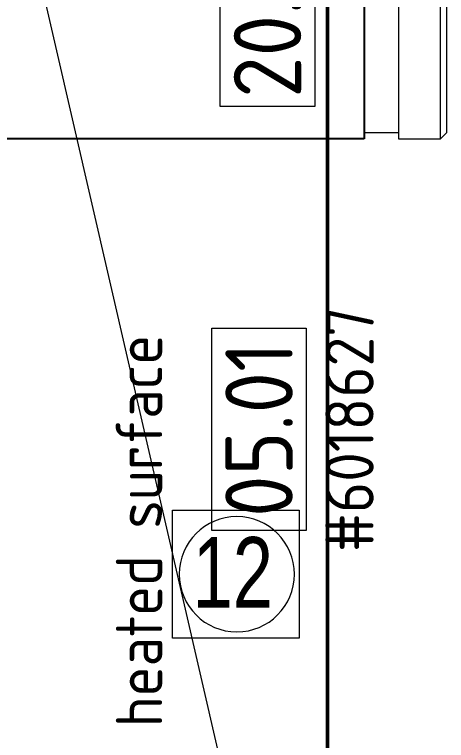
# Model space of a CAD drawing. Header units: inches. Extents: x 15 to 18199, y 5 to 12862.
# Drawn here: x 3765 to 4214, y 6520 to 7274 of the extents above; entities that cross this region are included whole.
import ezdxf
from ezdxf.enums import TextEntityAlignment as Align

# ---------------------------------------------------------------- set-up
doc = ezdxf.new("R2010")
doc.units = ezdxf.units.IN
doc.header["$MEASUREMENT"] = 0
doc.linetypes.add('GESTRICHELT', pattern=[0.75, 0.5, -0.25])
for name, color, linetype, lineweight in [('200', 7, 'Continuous', 13), ('230', 250, 'GESTRICHELT', 25), ('260G', 250, 'Continuous', 13), ('410P', 4, 'Continuous', 13), ('410PA', 4, 'Continuous', 13), ('arrow', 75, 'Continuous', 13), ('hatch', 252, 'Continuous', 5), ('Visible Edges(ISO)', 7, 'Continuous', 50)]:
    doc.layers.add(name, color=color, linetype=linetype, lineweight=lineweight)
doc.layers.add('210', color=250, linetype='Continuous')
doc.styles.add('A', font='swisscl.ttf')
doc.styles.add('ISO8', font='isocp.shx')

# ---------------------------------------------------------------- blocks, each defined once
blk = doc.blocks.new('POS-G-A')
at = {"layer": '410P'}
blk.add_lwpolyline([(-105, -49), (-105, 49), (105, 49), (105, -49)], close=True, dxfattribs=at)
at = {"layer": '410P', "color": 3, "style": 'ISO8'}
blk.add_attdef('POS', text='', height=70, dxfattribs=at).set_placement((0, 0), align=Align.MIDDLE_CENTER)
at = {"layer": '410PA', "color": 4, "style": 'ISO8'}
blk.add_attdef('ARTIKELNUMMER', text='', height=50, dxfattribs=at).set_placement((0, -119), align=Align.CENTER)
blk = doc.blocks.new('A$C511B0C34')
at = {"layer": '230'}
blk.add_lwpolyline([(0, 700), (749.3, 700), (749.3, 0), (0, 0)], close=True, dxfattribs=at)
at = {"layer": '260G'}
for p, q in [((784.93, 693.77), (749.31, 693.77)), ((784.93, 700), (784.93, 0)), ((828.58, 700), (784.93, 700)), ((828.58, 0), (828.58, 700)), ((834.82, 693.77), (828.58, 700)), ((834.82, 693.77), (834.82, 6.24)), ((784.93, 6.24), (749.31, 6.24)), ((828.58, 0), (834.82, 6.24)), ((784.93, 0), (828.58, 0))]:
    blk.add_line(p, q, dxfattribs=at)
at = {"layer": '410P', "rotation": 90.00400000040563}
blk.add_blockref('POS-G-A', (649.04, 138.38), dxfattribs=at).add_auto_attribs({'POS': '20.30'})
at = {"layer": '200', "color": 4, "insert": (644.56, 476.73), "char_height": 50, "width": 373, "attachment_point": 2, "rotation": 90, "style": 'ISO8'}
blk.add_mtext('Refrigerator', dxfattribs=at)
blk = doc.blocks.new('A$C0C875519')
at = {"layer": '200'}
blk.add_line((880.8, 2623.77), (880.8, 823.9), dxfattribs=at)
at = {"layer": 'hatch', "color": 7, "linetype": 'Continuous'}
blk.add_lwpolyline([(465.63, 823.9), (465.63, 2623.77), (880.8, 823.9), (465.63, 823.9)], dxfattribs=at)
at = {"layer": 'Visible Edges(ISO)', "color": 7, "linetype": 'Continuous'}
blk.add_line((880.8, 2700.3), (880.8, 751.09), dxfattribs=at)
blk.add_blockref('A$C511B0C34', (169.44, 1952.98))
at = {"layer": '410P', "rotation": 89.99999999999999}
blk.add_blockref('POS-G-A', (809.7, 1651.52), dxfattribs=at).add_auto_attribs({'POS': '05.01', 'ARTIKELNUMMER': '#6018627'})
at = {"layer": '210', "color": 4, "style": 'ISO8'}
blk.add_text('heated surface', height=48, rotation=90, dxfattribs=at).set_placement((709.22, 1546.08), align=Align.CENTER)
blk = doc.blocks.new('A$C19A1477A')
at = {"layer": '230'}
blk.add_blockref('A$C0C875519', (899.21, 600), dxfattribs=at)
blk = doc.blocks.new('WEE')
at = {"layer": 'arrow', "color": 1}
for p, q in [((31.42, -209.49), (31.42, -76.91)), ((31.42, -76.91), (163, -76.91)), ((163, -76.91), (163, -209.49)), ((163, -209.49), (31.42, -209.49))]:
    blk.add_line(p, q, dxfattribs=at)
blk.add_ellipse((98.21, -143.23), major_axis=(0.02, 59.81), ratio=1, start_param=-1.570506, end_param=4.712679, dxfattribs=at)

msp = doc.modelspace()

# ---------------------------------------------------------------- block references
at = {"lineweight": 50}
msp.add_blockref('WEE', (3897.67, 6835.98), dxfattribs=at)
at = {"layer": '230', "lineweight": 50}
msp.add_blockref('A$C19A1477A', (2310.03, 4591.61), dxfattribs=at)

# ---------------------------------------------------------------- texts
at = {"layer": 'arrow', "color": 1, "lineweight": 50, "style": 'A'}
msp.add_text('12', height=73.208, dxfattribs=at).set_placement((3949.97, 6658.07))

doc.saveas('drawing.dxf')
